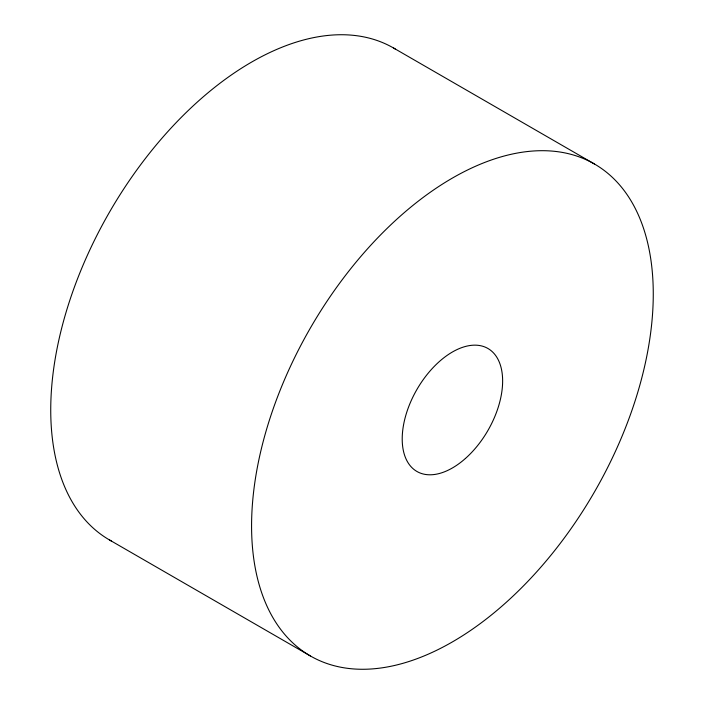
<?xml version="1.0" encoding="UTF-8"?>
<svg xmlns="http://www.w3.org/2000/svg" width="704" height="704" viewBox="0 0 704 704"><rect width="100%" height="100%" fill="white"/><g stroke="black" fill="none" stroke-linecap="round" stroke-linejoin="round"><path stroke-width="1.06" d="M393.598 48.039L594.44 163.997A284.038 163.988 -60 0 1 504.407 603.979A284.038 163.988 -60 0 1 258.421 461.956A284.038 163.988 -60 0 1 594.44 163.997M109.56 540.003L310.402 655.961M111.417 541.042A284.038 163.988 -60 0 1 109.56 212.027A284.038 163.988 -60 0 1 395.428 49.122M465.414 458.48A71.007 40.999 -60 0 0 487.925 348.48A71.007 40.999 -60 0 0 403.92 422.972A71.007 40.999 -60 0 0 465.414 458.48"/></g></svg>
